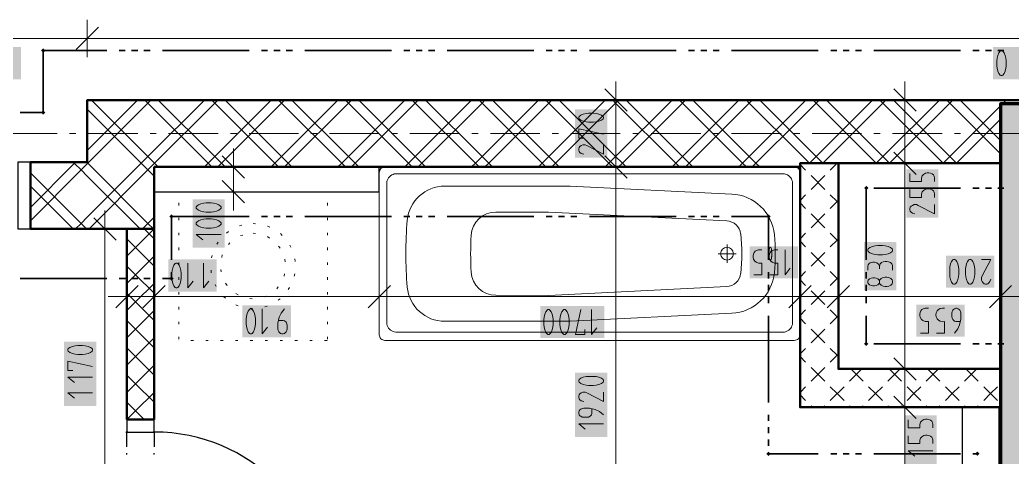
# Model space of a CAD drawing. Header units: millimetres. Extents: x 0 to 594, y 0 to 420.
# Drawn here: x 313.22 to 349.95, y 209.37 to 225.54 of the extents above; entities that cross this region are included whole.
import ezdxf

# ---------------------------------------------------------------- set-up
doc = ezdxf.new("R2010")
doc.units = ezdxf.units.MM
doc.header["$LTSCALE"] = 8
for name, color, linetype in [('PDF_Dvere', 7, 'Continuous'), ('PDF_Instalacni prizdivka do 1m', 7, 'Continuous'), ('PDF_Koty delkove', 7, 'Continuous'), ('PDF_Osy hlavni', 7, 'Continuous'), ('PDF_Pozarni useky', 7, 'Continuous'), ('PDF_Pricky CP', 7, 'Continuous'), ('PDF_Pricky zdene', 7, 'Continuous'), ('PDF_Sanita', 7, 'Continuous'), ('PDF_Steny akusticke', 7, 'Continuous'), ('PDF_Steny obvodove nosne', 7, 'Continuous')]:
    doc.layers.add(name, color=color, linetype=linetype)

msp = doc.modelspace()

# ---------------------------------------------------------------- linework, layer by layer
at = {"layer": 'PDF_Dvere', "lineweight": 25}
for points in [[(313.612, 220.285), (313.154, 220.285), (313.154, 217.812), (313.612, 217.812)], [(317.184, 210.76), (317.184, 210.302), (318.192, 210.302), (318.192, 210.76)]]:
    msp.add_lwpolyline(points, close=True, dxfattribs=at)
for points in [[(317.184, 209.75), (317.184, 210.302)], [(317.184, 209.475), (317.184, 209.521)], [(318.192, 209.475), (318.192, 209.521)]]:
    msp.add_lwpolyline(points, dxfattribs=at)
msp.add_lwpolyline([(318.192, 203.891), (324.603, 203.891, 0.414213), (318.192, 210.302), (318.192, 209.75)], format="xyb", dxfattribs=at)
at = {"layer": 'PDF_Dvere', "lineweight": 25, "transparency": 33554559}
for points in [[(317.184, 210.245), (317.127, 210.302), (317.241, 210.302), (317.184, 210.359)], [(318.192, 210.245), (318.134, 210.302), (318.249, 210.302), (318.192, 210.359)]]:
    msp.add_solid(points, dxfattribs=at)
at = {"layer": 'PDF_Instalacni prizdivka do 1m', "lineweight": 25}
for points in [[(326.526, 220.102), (318.192, 220.102), (318.192, 219.186), (326.526, 219.186)], [(328.312, 201.143), (349.469, 201.143), (349.469, 201.143), (349.469, 211.218), (348.095, 211.218), (348.095, 202.517), (328.312, 202.517)]]:
    msp.add_lwpolyline(points, close=True, dxfattribs=at)
at = {"layer": 'PDF_Koty delkove', "lineweight": 18}
for points in [[(315.719, 225.543), (315.719, 224.856), (315.719, 224.169)], [(316.131, 225.268), (315.307, 224.444)], [(523.852, 224.856), (518.642, 224.856), (513.503, 224.856), (504.707, 224.856), (492.987, 224.856), (485.294, 224.856), (472.287, 224.856), (466.793, 224.856), (465.016, 224.856), (457.634, 224.856), (456.306, 224.856), (425.487, 224.856), (420.083, 224.856), (409.093, 224.856), (398.881, 224.856), (391.828, 224.856), (385.142, 224.856), (315.719, 224.856), (309.033, 224.856)], [(335.693, 222.163), (334.868, 222.987)], [(335.281, 222.575), (335.281, 223.262)], [(346.391, 222.163), (345.566, 222.987)], [(345.978, 162.425), (345.978, 199.815), (345.978, 201.143), (345.978, 202.517), (345.978, 211.218), (345.978, 212.637), (345.978, 220.239), (345.978, 222.575), (345.978, 223.262)], [(335.967, 222.575), (335.281, 222.575), (334.594, 222.575)], [(335.281, 201.143), (335.281, 202.517), (335.281, 220.102), (335.281, 222.575)], [(346.665, 222.575), (345.978, 222.575), (345.292, 222.575)], [(334.455, 222.097), (334.272, 222.097), (334.182, 222.084), (334.074, 222.06), (333.983, 222.023), (333.921, 221.975), (333.907, 221.95), (333.907, 221.902), (333.921, 221.877), (333.983, 221.828), (334.074, 221.792), (334.182, 221.767), (334.272, 221.754), (334.455, 221.754), (334.547, 221.767), (334.654, 221.792), (334.746, 221.828), (334.807, 221.877), (334.823, 221.902), (334.823, 221.95), (334.807, 221.975), (334.746, 222.023), (334.654, 222.06), (334.547, 222.084), (334.455, 222.097)], [(334.089, 221.167), (333.907, 221.167), (333.907, 221.51), (334.823, 221.314)], [(321.127, 220.102), (321.127, 220.789)], [(334.823, 220.923), (334.823, 220.58), (334.212, 220.898), (334.15, 220.923), (334.059, 220.923), (333.998, 220.898), (333.953, 220.862), (333.921, 220.825), (333.907, 220.776), (333.907, 220.727), (333.921, 220.678), (333.953, 220.642), (333.998, 220.605), (334.089, 220.58)], [(321.54, 219.69), (320.715, 220.514)], [(335.693, 219.69), (334.868, 220.514)], [(346.391, 219.827), (345.566, 220.651)], [(321.814, 220.102), (321.127, 220.102), (320.441, 220.102)], [(321.127, 219.186), (321.127, 220.102)], [(335.967, 220.102), (335.281, 220.102), (334.594, 220.102)], [(346.665, 220.239), (345.978, 220.239), (345.292, 220.239)], [(346.162, 219.859), (346.162, 219.565), (346.589, 219.565), (346.589, 219.688), (346.62, 219.773), (346.666, 219.822), (346.742, 219.87), (346.802, 219.883), (346.863, 219.883), (346.925, 219.87), (346.985, 219.846), (347.031, 219.809), (347.062, 219.761), (347.078, 219.688), (347.078, 219.565)], [(321.54, 218.774), (320.715, 219.598)], [(346.162, 219.272), (346.162, 218.978), (346.589, 218.978), (346.589, 219.101), (346.62, 219.186), (346.666, 219.235), (346.742, 219.283), (346.802, 219.296), (346.863, 219.296), (346.925, 219.283), (346.985, 219.259), (347.031, 219.222), (347.062, 219.174), (347.078, 219.101), (347.078, 218.978)], [(321.814, 219.186), (321.127, 219.186), (320.441, 219.186)], [(321.127, 219.186), (321.127, 218.499)], [(320.302, 218.774), (320.119, 218.774), (320.028, 218.762), (319.921, 218.737), (319.83, 218.701), (319.768, 218.652), (319.754, 218.627), (319.754, 218.579), (319.768, 218.554), (319.83, 218.505), (319.921, 218.469), (320.028, 218.444), (320.119, 218.431), (320.302, 218.431), (320.394, 218.444), (320.501, 218.469), (320.593, 218.505)], [(320.593, 218.505), (320.654, 218.554), (320.67, 218.579), (320.67, 218.627), (320.654, 218.652), (320.593, 218.701), (320.501, 218.737), (320.394, 218.762), (320.302, 218.774)], [(347.078, 218.709), (347.078, 218.366), (346.467, 218.684), (346.406, 218.709), (346.314, 218.709), (346.254, 218.684), (346.208, 218.648), (346.177, 218.611), (346.162, 218.562), (346.162, 218.513), (346.177, 218.464), (346.208, 218.428), (346.254, 218.391), (346.344, 218.366)], [(316.786, 217.4), (315.961, 218.224)], [(316.373, 217.812), (316.373, 218.499)], [(317.06, 217.812), (316.373, 217.812), (315.687, 217.812)], [(316.373, 190.656), (316.373, 195.236), (316.373, 207.096), (316.373, 217.812)], [(320.67, 217.6), (319.754, 217.6), (319.997, 217.405)], [(340.366, 216.82), (340.378, 216.882), (340.403, 216.942), (340.439, 216.988), (340.488, 217.019), (340.561, 217.035), (340.684, 217.035)], [(340.977, 216.119), (341.271, 216.119), (341.271, 216.546), (341.148, 216.546), (341.063, 216.577), (341.014, 216.623), (340.965, 216.699), (340.953, 216.759), (340.953, 216.82), (340.965, 216.882), (340.99, 216.942), (341.026, 216.988), (341.075, 217.019), (341.148, 217.035), (341.271, 217.035)], [(341.54, 217.035), (341.54, 216.119), (341.735, 216.362)], [(345.153, 217.197), (344.97, 217.197), (344.879, 217.184), (344.772, 217.16), (344.681, 217.123), (344.619, 217.075), (344.605, 217.05), (344.605, 217.002), (344.619, 216.977), (344.681, 216.928), (344.772, 216.892), (344.879, 216.867), (344.97, 216.854), (345.153, 216.854), (345.245, 216.867), (345.352, 216.892), (345.444, 216.928), (345.505, 216.977), (345.521, 217.002), (345.521, 217.05)], [(345.521, 217.05), (345.505, 217.075), (345.444, 217.123), (345.352, 217.16), (345.245, 217.184), (345.153, 217.197)], [(340.39, 216.119), (340.684, 216.119), (340.684, 216.546), (340.561, 216.546), (340.476, 216.577), (340.427, 216.623), (340.378, 216.699), (340.366, 216.759), (340.366, 216.82)], [(348.221, 216.32), (348.221, 216.137), (348.233, 216.046), (348.258, 215.939), (348.294, 215.847), (348.343, 215.786), (348.368, 215.771), (348.416, 215.771), (348.441, 215.786), (348.489, 215.847), (348.526, 215.939), (348.551, 216.046), (348.564, 216.137), (348.564, 216.32), (348.551, 216.411), (348.526, 216.519), (348.489, 216.61), (348.441, 216.672), (348.416, 216.687), (348.368, 216.687), (348.343, 216.672), (348.294, 216.61), (348.258, 216.519)], [(348.808, 216.687), (349.151, 216.687), (348.832, 216.076), (348.808, 216.015), (348.808, 215.923), (348.832, 215.863), (348.869, 215.817), (348.906, 215.786), (348.955, 215.771), (349.003, 215.771), (349.052, 215.786), (349.089, 215.817), (349.126, 215.863), (349.151, 215.954)], [(319.439, 216.547), (319.439, 215.631), (319.634, 215.875)], [(320.026, 216.547), (320.026, 215.631), (320.221, 215.875)], [(344.605, 216.292), (344.605, 216.439), (344.619, 216.488), (344.65, 216.536), (344.696, 216.561), (344.787, 216.586), (344.848, 216.586), (344.94, 216.561), (345.001, 216.512), (345.031, 216.439), (345.031, 216.341)], [(345.521, 216.292), (345.521, 216.463), (345.489, 216.524), (345.444, 216.573), (345.368, 216.597), (345.306, 216.61), (345.245, 216.61), (345.169, 216.597), (345.108, 216.573), (345.063, 216.524), (345.031, 216.439)], [(348.258, 216.519), (348.233, 216.411), (348.221, 216.32)], [(317.184, 215.996), (317.184, 215.309), (317.184, 214.622)], [(318.192, 215.996), (318.192, 215.309), (318.192, 214.622)], [(326.526, 215.996), (326.526, 215.309), (326.526, 214.622)], [(342.096, 215.996), (342.096, 215.309), (342.096, 214.622)], [(343.516, 215.996), (343.516, 215.309), (343.516, 214.622)], [(344.619, 215.791), (344.605, 215.827), (344.605, 215.876), (344.619, 215.913), (344.665, 215.962), (344.726, 215.986), (344.787, 215.998), (344.848, 215.998), (344.91, 215.986), (344.97, 215.962), (345.016, 215.925), (345.031, 215.901)], [(349.515, 215.996), (349.515, 215.309), (349.515, 214.622)], [(317.596, 215.721), (316.772, 214.897)], [(318.604, 215.721), (317.78, 214.897)], [(326.938, 215.721), (326.114, 214.897)], [(342.508, 215.721), (341.684, 214.897)], [(343.928, 215.721), (343.104, 214.897)], [(345.031, 215.802), (345.016, 215.778), (344.97, 215.742), (344.91, 215.717), (344.848, 215.705), (344.787, 215.705), (344.726, 215.717), (344.665, 215.742), (344.619, 215.791)], [(349.927, 215.721), (349.103, 214.897)], [(317.184, 215.309), (316.497, 215.309)], [(382.669, 215.309), (379.784, 215.309), (374.46, 215.309), (374.335, 215.309), (374.259, 215.309), (367.694, 215.309), (358.765, 215.309), (357.345, 215.309), (351.347, 215.309), (349.515, 215.309), (343.516, 215.309), (342.096, 215.309), (326.526, 215.309), (318.192, 215.309), (317.184, 215.309)], [(321.6, 214.484), (321.6, 214.3), (321.613, 214.21), (321.637, 214.103), (321.674, 214.011), (321.722, 213.95), (321.747, 213.935), (321.796, 213.935), (321.82, 213.95), (321.869, 214.011), (321.906, 214.103), (321.931, 214.21), (321.943, 214.3), (321.943, 214.484), (321.931, 214.575), (321.906, 214.682), (321.869, 214.774), (321.82, 214.835), (321.796, 214.851), (321.747, 214.851), (321.722, 214.835), (321.674, 214.774), (321.637, 214.682), (321.613, 214.575), (321.6, 214.484)], [(322.187, 214.851), (322.187, 213.935), (322.383, 214.179)], [(323.019, 214.851), (322.896, 214.698), (322.823, 214.545), (322.775, 214.332), (322.775, 214.117), (322.787, 214.057), (322.811, 214.011), (322.835, 213.981), (322.872, 213.95), (322.921, 213.935), (322.97, 213.935), (323.019, 213.95), (323.056, 213.981), (323.08, 214.011), (323.105, 214.057), (323.117, 214.117), (323.117, 214.24), (323.105, 214.3), (323.08, 214.362), (323.019, 214.408), (322.97, 214.423), (322.799, 214.423)], [(346.559, 213.963), (346.853, 213.963), (346.853, 214.39), (346.73, 214.39), (346.645, 214.421), (346.596, 214.467), (346.548, 214.543), (346.535, 214.603), (346.535, 214.664), (346.548, 214.726), (346.572, 214.786), (346.609, 214.832), (346.657, 214.863), (346.73, 214.879), (346.853, 214.879)], [(348.027, 214.39), (347.856, 214.39), (347.807, 214.405), (347.77, 214.435), (347.746, 214.467), (347.722, 214.511), (347.709, 214.573), (347.709, 214.695), (347.722, 214.756), (347.746, 214.802), (347.77, 214.832), (347.807, 214.863), (347.856, 214.879), (347.905, 214.879), (347.954, 214.863), (347.991, 214.832), (348.015, 214.802), (348.04, 214.756), (348.052, 214.695), (348.052, 214.481), (348.003, 214.268), (347.93, 214.115), (347.807, 213.963)], [(332.923, 214.66), (332.886, 214.751), (332.837, 214.812), (332.813, 214.828), (332.764, 214.828), (332.739, 214.812), (332.691, 214.751), (332.654, 214.66), (332.63, 214.552), (332.617, 214.461)], [(332.617, 214.461), (332.617, 214.278), (332.63, 214.187), (332.654, 214.08), (332.691, 213.988), (332.739, 213.927), (332.764, 213.912), (332.813, 213.912), (332.837, 213.927), (332.886, 213.988), (332.923, 214.08), (332.948, 214.187), (332.96, 214.278), (332.96, 214.461), (332.948, 214.552), (332.923, 214.66)], [(334.134, 214.094), (334.134, 213.912), (333.792, 213.912), (333.987, 214.828)], [(334.379, 214.828), (334.379, 213.912), (334.574, 214.156)], [(315.548, 213.506), (315.365, 213.506), (315.274, 213.494), (315.167, 213.47), (315.076, 213.433), (315.014, 213.385), (315, 213.36), (315, 213.311), (315.014, 213.286), (315.076, 213.238), (315.167, 213.201), (315.274, 213.176), (315.365, 213.164), (315.548, 213.164), (315.64, 213.176), (315.747, 213.201), (315.839, 213.238), (315.9, 213.286)], [(315.9, 213.286), (315.915, 213.311), (315.915, 213.36), (315.9, 213.385), (315.839, 213.433), (315.747, 213.47), (315.64, 213.494), (315.548, 213.506)], [(346.391, 212.225), (345.566, 213.05)], [(315.182, 212.577), (315, 212.577), (315, 212.919), (315.915, 212.724)], [(346.665, 212.637), (345.978, 212.637), (345.292, 212.637)], [(315.915, 212.332), (315, 212.332), (315.243, 212.137)], [(334.455, 212.361), (334.272, 212.361), (334.182, 212.349), (334.074, 212.325), (333.983, 212.288), (333.921, 212.24), (333.907, 212.215), (333.907, 212.166), (333.921, 212.141), (333.983, 212.093), (334.074, 212.056)], [(334.074, 212.056), (334.182, 212.031), (334.272, 212.019), (334.455, 212.019), (334.547, 212.031), (334.654, 212.056), (334.746, 212.093), (334.807, 212.141), (334.823, 212.166), (334.823, 212.215), (334.807, 212.24), (334.746, 212.288), (334.654, 212.325), (334.547, 212.349), (334.455, 212.361)], [(315.915, 211.745), (315, 211.745), (315.243, 211.55)], [(334.823, 211.774), (334.823, 211.432), (334.212, 211.75), (334.15, 211.774), (334.059, 211.774), (333.998, 211.75), (333.953, 211.713), (333.921, 211.677), (333.907, 211.628), (333.907, 211.579), (333.921, 211.53), (333.953, 211.493), (333.998, 211.457), (334.089, 211.432)], [(346.391, 210.806), (345.566, 211.63)], [(334.823, 210.943), (334.67, 211.065), (334.517, 211.139), (334.303, 211.187), (334.089, 211.187), (334.029, 211.175), (333.983, 211.151), (333.953, 211.126), (333.921, 211.09), (333.907, 211.041), (333.907, 210.992), (333.921, 210.943), (333.953, 210.906), (333.983, 210.882), (334.029, 210.857), (334.089, 210.845), (334.212, 210.845), (334.272, 210.857), (334.334, 210.882), (334.379, 210.943), (334.395, 210.992), (334.395, 211.163)], [(346.665, 211.218), (345.978, 211.218), (345.292, 211.218)], [(334.823, 210.6), (333.907, 210.6), (334.15, 210.405)], [(346.1, 210.753), (346.1, 210.46), (346.526, 210.46), (346.526, 210.582), (346.558, 210.667), (346.603, 210.716), (346.679, 210.765), (346.74, 210.777), (346.801, 210.777), (346.863, 210.765), (346.923, 210.741), (346.969, 210.704), (347, 210.656), (347.016, 210.582), (347.016, 210.46)], [(346.1, 210.166), (346.1, 209.873), (346.526, 209.873), (346.526, 209.995), (346.558, 210.08), (346.603, 210.129), (346.679, 210.178)], [(346.679, 210.178), (346.74, 210.19), (346.801, 210.19), (346.863, 210.178), (346.923, 210.154), (346.969, 210.117), (347, 210.068), (347.016, 209.995), (347.016, 209.873)], [(347.016, 209.603), (346.1, 209.603), (346.343, 209.408)]]:
    msp.add_lwpolyline(points, dxfattribs=at)
for points in [[(349.378, 224.031), (349.378, 223.847), (349.391, 223.757), (349.415, 223.65), (349.452, 223.558), (349.5, 223.497), (349.525, 223.482), (349.574, 223.482), (349.599, 223.497), (349.647, 223.558), (349.684, 223.65), (349.709, 223.757), (349.721, 223.847), (349.721, 224.031), (349.709, 224.122), (349.684, 224.229), (349.647, 224.321), (349.599, 224.382), (349.574, 224.398), (349.525, 224.398), (349.5, 224.382), (349.452, 224.321), (349.415, 224.229), (349.391, 224.122)], [(320.302, 218.187), (320.119, 218.187), (320.028, 218.174), (319.921, 218.15), (319.83, 218.114), (319.768, 218.065), (319.754, 218.04), (319.754, 217.992), (319.768, 217.967), (319.83, 217.918), (319.921, 217.882), (320.028, 217.857), (320.119, 217.844), (320.302, 217.844), (320.394, 217.857), (320.501, 217.882), (320.593, 217.918), (320.654, 217.967), (320.67, 217.992), (320.67, 218.04), (320.654, 218.065), (320.593, 218.114), (320.501, 218.15), (320.394, 218.174)], [(347.634, 216.32), (347.634, 216.137), (347.646, 216.046), (347.67, 215.939), (347.707, 215.847), (347.756, 215.786), (347.781, 215.771), (347.829, 215.771), (347.854, 215.786), (347.902, 215.847), (347.939, 215.939), (347.964, 216.046), (347.976, 216.137), (347.976, 216.32), (347.964, 216.411), (347.939, 216.519), (347.902, 216.61), (347.854, 216.672), (347.829, 216.687), (347.781, 216.687), (347.756, 216.672), (347.707, 216.61), (347.67, 216.519), (347.646, 216.411)], [(318.852, 216.18), (318.852, 215.997), (318.864, 215.906), (318.889, 215.799), (318.925, 215.707), (318.974, 215.646), (318.999, 215.631), (319.047, 215.631), (319.072, 215.646), (319.121, 215.707), (319.157, 215.799), (319.182, 215.906), (319.195, 215.997), (319.195, 216.18), (319.182, 216.272), (319.157, 216.379), (319.121, 216.47), (319.072, 216.532), (319.047, 216.547), (318.999, 216.547), (318.974, 216.532), (318.925, 216.47), (318.889, 216.379), (318.864, 216.272)], [(345.306, 216.023), (345.245, 216.023), (345.169, 216.01), (345.093, 215.974), (345.047, 215.925), (345.031, 215.901), (345.031, 215.802), (345.047, 215.778), (345.093, 215.729), (345.169, 215.692), (345.245, 215.68), (345.306, 215.68), (345.382, 215.692), (345.459, 215.729), (345.505, 215.778), (345.521, 215.827), (345.521, 215.876), (345.505, 215.925), (345.459, 215.974), (345.382, 216.01)], [(333.204, 214.461), (333.204, 214.278), (333.217, 214.187), (333.241, 214.08), (333.278, 213.988), (333.326, 213.927), (333.351, 213.912), (333.4, 213.912), (333.425, 213.927), (333.473, 213.988), (333.51, 214.08), (333.535, 214.187), (333.547, 214.278), (333.547, 214.461), (333.535, 214.552), (333.51, 214.66), (333.473, 214.751), (333.425, 214.812), (333.4, 214.828), (333.351, 214.828), (333.326, 214.812), (333.278, 214.751), (333.241, 214.66), (333.217, 214.552)]]:
    msp.add_lwpolyline(points, close=True, dxfattribs=at)
msp.add_lwpolyline([(347.147, 213.963), (347.44, 213.963), (347.44, 214.39, -1.306807), (347.44, 214.879)], format="xyb", dxfattribs=at)
at = {"layer": 'PDF_Koty delkove', "color": 7, "lineweight": 18, "true_color": 0xffffff, "transparency": 33554559}
for points in [[(313.272, 224.535), (311.48, 224.535), (313.272, 223.345), (311.48, 223.345)], [(351.62, 224.535), (349.241, 224.535), (351.62, 223.345), (349.241, 223.345)], [(334.96, 220.443), (334.96, 222.234), (333.769, 220.443), (333.769, 222.234)], [(347.215, 218.229), (347.215, 220.02), (346.025, 218.229), (346.025, 220.02)], [(320.807, 217.12), (320.807, 218.911), (319.616, 217.12), (319.616, 218.911)], [(342.02, 217.172), (340.229, 217.172), (342.02, 215.981), (340.229, 215.981)], [(345.658, 215.543), (345.658, 217.334), (344.467, 215.543), (344.467, 217.334)], [(320.506, 216.685), (318.715, 216.685), (320.506, 215.494), (318.715, 215.494)], [(349.288, 216.825), (347.497, 216.825), (349.288, 215.634), (347.497, 215.634)], [(323.255, 214.988), (321.463, 214.988), (323.255, 213.798), (321.463, 213.798)], [(334.859, 214.965), (332.48, 214.965), (334.859, 213.775), (332.48, 213.775)], [(348.19, 215.016), (346.398, 215.016), (348.19, 213.825), (346.398, 213.825)], [(316.053, 211.265), (316.053, 213.643), (314.862, 211.265), (314.862, 213.643)], [(334.96, 210.12), (334.96, 212.499), (333.769, 210.12), (333.769, 212.499)], [(347.153, 209.123), (347.153, 210.915), (345.962, 209.123), (345.962, 210.915)]]:
    msp.add_solid(points, dxfattribs=at)
at = {"layer": 'PDF_Osy hlavni', "lineweight": 18}
for points in [[(314.609, 221.338), (312.777, 221.338)], [(315.296, 221.338), (315.067, 221.338)], [(317.585, 221.338), (315.754, 221.338)], [(318.272, 221.338), (318.043, 221.338)], [(320.562, 221.338), (318.73, 221.338)], [(321.249, 221.338), (321.02, 221.338)], [(323.539, 221.338), (321.707, 221.338)], [(324.225, 221.338), (323.997, 221.338)], [(326.515, 221.338), (324.683, 221.338)], [(327.202, 221.338), (326.973, 221.338)], [(329.492, 221.338), (327.66, 221.338)], [(330.179, 221.338), (329.95, 221.338)], [(332.468, 221.338), (330.637, 221.338)], [(333.155, 221.338), (332.926, 221.338)], [(335.445, 221.338), (333.613, 221.338)], [(336.132, 221.338), (335.903, 221.338)], [(338.422, 221.338), (336.59, 221.338)], [(339.109, 221.338), (338.88, 221.338)], [(341.398, 221.338), (339.566, 221.338)], [(342.085, 221.338), (341.856, 221.338)], [(344.375, 221.338), (342.543, 221.338)], [(345.062, 221.338), (344.833, 221.338)], [(347.351, 221.338), (345.52, 221.338)], [(348.038, 221.338), (347.809, 221.338)], [(350.328, 221.338), (348.496, 221.338)]]:
    msp.add_lwpolyline(points, dxfattribs=at)
at = {"layer": 'PDF_Pozarni useky', "lineweight": 35}
for points in [[(314.089, 224.406), (314.089, 222.117), (313.235, 222.117)], [(316.441, 224.406), (314.089, 224.406)], [(317.127, 224.406), (316.898, 224.406)], [(317.585, 224.406), (317.356, 224.406)], [(318.043, 224.406), (317.814, 224.406)], [(321.707, 224.406), (318.501, 224.406)], [(322.394, 224.406), (322.165, 224.406)], [(322.852, 224.406), (322.623, 224.406)], [(323.31, 224.406), (323.081, 224.406)], [(326.973, 224.406), (323.768, 224.406)], [(327.66, 224.406), (327.431, 224.406)], [(328.118, 224.406), (327.889, 224.406)], [(328.576, 224.406), (328.347, 224.406)], [(332.239, 224.406), (329.034, 224.406)], [(332.926, 224.406), (332.697, 224.406)], [(333.384, 224.406), (333.155, 224.406)], [(333.842, 224.406), (333.613, 224.406)], [(337.506, 224.406), (334.3, 224.406)], [(338.193, 224.406), (337.964, 224.406)], [(338.651, 224.406), (338.422, 224.406)], [(339.109, 224.406), (338.88, 224.406)], [(342.772, 224.406), (339.566, 224.406)], [(343.459, 224.406), (343.23, 224.406)], [(343.917, 224.406), (343.688, 224.406)], [(344.375, 224.406), (344.146, 224.406)], [(348.038, 224.406), (344.833, 224.406)], [(348.725, 224.406), (348.496, 224.406)], [(349.183, 224.406), (348.954, 224.406)], [(349.641, 224.406), (349.412, 224.406)], [(344.546, 216.665), (344.546, 219.323)], [(348.038, 219.323), (344.833, 219.323)], [(348.725, 219.323), (348.496, 219.323)], [(349.183, 219.323), (348.954, 219.323)], [(349.641, 219.323), (349.412, 219.323)], [(321.707, 218.27), (318.833, 218.27), (318.833, 216.665)], [(322.394, 218.27), (322.165, 218.27)], [(322.852, 218.27), (322.623, 218.27)], [(323.31, 218.27), (323.081, 218.27)], [(326.973, 218.27), (323.768, 218.27)], [(327.66, 218.27), (327.431, 218.27)], [(328.118, 218.27), (327.889, 218.27)], [(328.576, 218.27), (328.347, 218.27)], [(332.239, 218.27), (329.034, 218.27)], [(332.926, 218.27), (332.697, 218.27)], [(333.384, 218.27), (333.155, 218.27)], [(333.842, 218.27), (333.613, 218.27)], [(337.506, 218.27), (334.3, 218.27)], [(338.193, 218.27), (337.964, 218.27)], [(338.651, 218.27), (338.422, 218.27)], [(339.109, 218.27), (338.88, 218.27)], [(340.927, 218.27), (339.566, 218.27)], [(340.927, 216.665), (340.927, 218.27)], [(316.441, 215.98), (313.236, 215.98)], [(317.128, 215.98), (316.899, 215.98)], [(317.586, 215.98), (317.357, 215.98)], [(318.044, 215.98), (317.815, 215.98)], [(318.502, 215.98), (318.833, 215.98), (318.833, 216.207)], [(340.927, 215.978), (340.927, 216.207)], [(344.546, 215.978), (344.546, 216.207)], [(340.927, 215.52), (340.927, 215.749)], [(344.546, 215.52), (344.546, 215.749)], [(340.927, 215.062), (340.927, 215.291)], [(344.546, 215.062), (344.546, 215.291)], [(340.927, 211.399), (340.927, 214.604)], [(344.546, 213.562), (344.546, 214.604)], [(348.038, 213.562), (344.833, 213.562)], [(348.725, 213.562), (348.496, 213.562)], [(349.183, 213.562), (348.954, 213.562)], [(349.641, 213.562), (349.412, 213.562)], [(340.927, 210.712), (340.927, 210.941)], [(340.927, 210.254), (340.927, 210.483)], [(340.927, 209.796), (340.927, 210.025)], [(342.772, 209.496), (340.927, 209.496)], [(343.459, 209.496), (343.23, 209.496)], [(343.917, 209.496), (343.688, 209.496)], [(344.375, 209.496), (344.146, 209.496)], [(348.038, 209.496), (344.833, 209.496)], [(348.658, 209.496), (348.496, 209.496)]]:
    msp.add_lwpolyline(points, dxfattribs=at)
at = {"layer": 'PDF_Pozarni useky', "lineweight": 35, "transparency": 33554559}
for points in [[(314.089, 224.326), (314.008, 224.406), (314.169, 224.406), (314.089, 224.487)], [(314.169, 224.406), (314.089, 224.326), (314.089, 224.487), (314.008, 224.406)], [(314.169, 222.117), (314.089, 222.037), (314.089, 222.197), (314.008, 222.117)], [(314.089, 222.037), (314.008, 222.117), (314.169, 222.117), (314.089, 222.197)], [(344.626, 219.323), (344.546, 219.243), (344.546, 219.403), (344.466, 219.323)], [(344.546, 219.243), (344.466, 219.323), (344.626, 219.323), (344.546, 219.403)], [(318.913, 218.27), (318.833, 218.19), (318.833, 218.35), (318.753, 218.27)], [(318.833, 218.19), (318.753, 218.27), (318.913, 218.27), (318.833, 218.35)], [(340.927, 218.19), (340.847, 218.27), (341.008, 218.27), (340.927, 218.35)], [(341.008, 218.27), (340.927, 218.19), (340.927, 218.35), (340.847, 218.27)], [(318.833, 215.9), (318.753, 215.98), (318.913, 215.98), (318.833, 216.06)], [(318.913, 215.98), (318.833, 215.9), (318.833, 216.06), (318.753, 215.98)], [(344.626, 213.562), (344.546, 213.482), (344.546, 213.643), (344.466, 213.562)], [(344.546, 213.482), (344.466, 213.562), (344.626, 213.562), (344.546, 213.643)], [(341.008, 209.496), (340.927, 209.416), (340.927, 209.576), (340.847, 209.496)], [(340.927, 209.416), (340.847, 209.496), (341.008, 209.496), (340.927, 209.576)], [(348.658, 209.416), (348.578, 209.496), (348.738, 209.496), (348.658, 209.576)], [(348.738, 209.496), (348.658, 209.416), (348.658, 209.576), (348.578, 209.496)]]:
    msp.add_solid(points, dxfattribs=at)
at = {"layer": 'PDF_Pricky CP', "lineweight": 50}
msp.add_lwpolyline([(343.516, 211.218), (349.469, 211.218), (349.515, 211.218), (349.515, 212.637), (343.516, 212.637), (343.516, 220.239), (342.096, 220.239), (342.096, 220.102), (342.096, 211.218), (343.516, 211.218)], dxfattribs=at)
at = {"layer": 'PDF_Pricky CP', "lineweight": 9}
for points in [[(342.304, 219.985), (342.096, 220.193)], [(343.47, 220.239), (343.216, 219.985)], [(343.516, 220.193), (343.47, 220.239)], [(343.014, 219.275), (342.506, 219.783)], [(343.014, 219.783), (342.506, 219.275)], [(342.096, 218.865), (342.304, 219.074)], [(343.516, 218.774), (343.47, 218.82), (343.216, 219.074)], [(342.304, 218.565), (342.096, 218.774)], [(343.47, 218.82), (343.216, 218.565)], [(343.47, 218.82), (343.516, 218.865)], [(343.014, 217.856), (342.506, 218.364)], [(343.014, 218.364), (342.506, 217.856)], [(342.096, 217.446), (342.304, 217.654)], [(343.516, 217.354), (343.47, 217.4), (343.216, 217.654)], [(343.47, 217.4), (343.216, 217.146)], [(343.47, 217.4), (343.516, 217.446)], [(342.304, 217.146), (342.096, 217.354)], [(343.014, 216.436), (342.506, 216.944)], [(343.014, 216.944), (342.506, 216.436)], [(342.096, 216.026), (342.304, 216.234)], [(342.304, 215.726), (342.096, 215.935)], [(343.516, 215.935), (343.47, 215.98), (343.216, 216.234)], [(343.216, 215.726), (343.47, 215.98), (343.516, 216.026)], [(343.014, 215.016), (342.506, 215.525)], [(343.014, 215.525), (342.506, 215.016)], [(342.096, 214.607), (342.304, 214.815)], [(342.304, 214.307), (342.096, 214.515)], [(343.516, 214.515), (343.47, 214.561), (343.216, 214.815)], [(343.216, 214.307), (343.47, 214.561), (343.516, 214.607)], [(343.014, 213.597), (342.506, 214.105)], [(343.014, 214.105), (342.506, 213.597)], [(342.096, 213.187), (342.304, 213.395)], [(343.516, 213.095), (343.47, 213.141), (343.216, 213.395)], [(342.304, 212.887), (342.096, 213.095)], [(343.216, 212.887), (343.47, 213.141), (343.516, 213.187)], [(343.014, 212.177), (342.506, 212.685)], [(343.014, 212.685), (342.506, 212.177)], [(344.386, 212.637), (343.926, 212.177)], [(344.434, 212.177), (343.974, 212.637)], [(345.805, 212.637), (345.345, 212.177)], [(345.853, 212.177), (345.393, 212.637)], [(347.225, 212.637), (346.765, 212.177)], [(347.273, 212.177), (346.813, 212.637)], [(348.645, 212.637), (348.184, 212.177)], [(348.693, 212.177), (348.232, 212.637)], [(342.096, 211.767), (342.304, 211.976)], [(343.516, 211.676), (343.47, 211.722), (343.216, 211.976)], [(343.516, 211.767), (343.724, 211.976)], [(345.144, 211.467), (344.89, 211.722), (344.635, 211.976)], [(344.635, 211.467), (344.89, 211.722), (345.144, 211.976)], [(346.563, 211.467), (346.309, 211.722), (346.055, 211.976)], [(346.055, 211.467), (346.309, 211.722), (346.563, 211.976)], [(347.983, 211.467), (347.729, 211.722), (347.475, 211.976)], [(347.475, 211.467), (347.729, 211.722), (347.983, 211.976)], [(349.402, 211.467), (349.148, 211.722), (348.894, 211.976)], [(348.894, 211.467), (349.148, 211.722), (349.402, 211.976)], [(342.304, 211.467), (342.096, 211.676)], [(343.216, 211.467), (343.47, 211.722), (343.516, 211.767)], [(343.724, 211.467), (343.516, 211.676)], [(342.554, 211.218), (342.506, 211.266)], [(343.014, 211.266), (342.966, 211.218)], [(343.974, 211.218), (343.926, 211.266)], [(344.434, 211.266), (344.386, 211.218)], [(345.393, 211.218), (345.345, 211.266)], [(345.853, 211.266), (345.805, 211.218)], [(346.813, 211.218), (346.765, 211.266)], [(347.273, 211.266), (347.225, 211.218)], [(348.232, 211.218), (348.184, 211.266)], [(348.693, 211.266), (348.645, 211.218)]]:
    msp.add_lwpolyline(points, dxfattribs=at)
at = {"layer": 'PDF_Pricky zdene', "lineweight": 9}
for points in [[(318.192, 217.812), (317.505, 217.125), (317.184, 216.805)], [(318.192, 217.446), (317.825, 217.812)], [(318.192, 216.438), (317.505, 217.125), (317.184, 217.446)], [(318.192, 216.805), (317.505, 216.118), (317.184, 215.797)], [(318.192, 215.431), (317.505, 216.118), (317.184, 216.438)], [(318.192, 215.797), (317.505, 215.11), (317.184, 214.79)], [(318.192, 214.423), (317.505, 215.11), (317.184, 215.431)], [(318.192, 214.79), (317.505, 214.103), (317.184, 213.782)], [(318.192, 213.416), (317.505, 214.103), (317.184, 214.423)], [(318.192, 213.782), (317.505, 213.095), (317.184, 212.775)], [(318.192, 212.408), (317.505, 213.095), (317.184, 213.416)], [(318.192, 212.775), (317.505, 212.088), (317.184, 211.767)], [(318.192, 211.401), (317.505, 212.088), (317.184, 212.408)], [(318.192, 211.767), (317.505, 211.08), (317.184, 210.76)], [(317.825, 210.76), (317.505, 211.08), (317.184, 211.401)], [(318.192, 210.76), (318.192, 210.76)]]:
    msp.add_lwpolyline(points, dxfattribs=at)
at = {"layer": 'PDF_Pricky zdene', "lineweight": 50}
for points in [[(318.192, 210.76), (318.192, 212.821), (318.192, 217.812), (317.184, 217.812), (317.184, 212.821), (317.184, 210.76)], [(318.192, 210.76), (317.184, 210.76)]]:
    msp.add_lwpolyline(points, dxfattribs=at)
at = {"layer": 'PDF_Sanita', "lineweight": 13}
for points in [[(326.736, 213.691), (326.737, 213.691), (341.885, 213.691, 0.41423), (342.096, 213.901), (342.096, 219.891, 0.41423), (341.885, 220.102), (326.737, 220.102, 0.41423), (326.526, 219.891), (326.526, 213.901, 0.41423), (326.736, 213.691)], [(339.899, 217.629, 0.364863), (339.381, 218.111), (332.793, 218.436), (330.84, 218.435, 0.395998), (329.927, 217.576, 0.031048), (329.927, 216.216, 0.395998), (330.84, 215.357), (332.793, 215.356), (339.381, 215.681, 0.364865), (339.899, 216.163)]]:
    msp.add_lwpolyline(points, format="xyb", dxfattribs=at)
for points in [[(334.311, 213.993), (327.134, 213.994), (327.082, 214.003), (327.036, 214.017), (326.984, 214.042), (326.944, 214.068), (326.903, 214.105), (326.872, 214.143), (326.841, 214.192), (326.819, 214.246), (326.808, 214.286), (326.802, 214.328), (326.801, 216.924), (326.802, 219.519), (326.808, 219.561), (326.819, 219.602), (326.841, 219.655), (326.872, 219.705), (326.903, 219.742), (326.944, 219.779), (326.984, 219.806), (327.036, 219.83), (327.082, 219.845), (327.134, 219.853), (334.311, 219.854), (341.45, 219.854), (341.518, 219.849), (341.554, 219.841), (341.587, 219.83), (341.634, 219.808), (341.678, 219.779), (341.72, 219.741), (341.75, 219.705), (341.776, 219.665), (341.797, 219.62), (341.812, 219.57), (341.82, 219.519), (341.821, 216.924)], [(319.108, 219.186), (319.108, 219.186)], [(319.108, 219.186), (319.108, 219.186)], [(319.646, 219.186), (319.555, 219.186)], [(320.196, 219.186), (320.104, 219.186)], [(320.745, 219.186), (320.654, 219.186)], [(321.295, 219.186), (321.203, 219.186)], [(321.844, 219.186), (321.753, 219.186)], [(322.394, 219.186), (322.302, 219.186)], [(322.943, 219.186), (322.852, 219.186)], [(323.493, 219.186), (323.401, 219.186)], [(324.042, 219.186), (323.951, 219.186)], [(324.592, 219.186), (324.5, 219.186)], [(324.603, 219.186), (324.603, 219.186)], [(324.603, 219.186), (324.603, 219.186)], [(319.108, 218.68), (319.108, 218.772)], [(324.603, 218.68), (324.603, 218.772)], [(319.108, 218.131), (319.108, 218.222)], [(324.603, 218.131), (324.603, 218.222)], [(321.354, 217.923), (321.442, 217.947)], [(321.855, 218.008), (321.947, 218)], [(322.394, 217.913), (322.477, 217.874)], [(319.108, 217.581), (319.108, 217.673)], [(320.874, 217.661), (320.949, 217.713)], [(321.385, 217.565), (321.388, 217.566), (321.475, 217.584)], [(321.855, 217.659), (321.945, 217.642)], [(322.383, 217.526), (322.46, 217.475)], [(322.868, 217.638), (322.932, 217.573)], [(324.603, 217.581), (324.603, 217.673)], [(319.108, 217.031), (319.108, 217.123)], [(320.514, 217.25), (320.567, 217.325)], [(320.949, 217.238), (320.992, 217.302)], [(322.8, 217.18), (322.851, 217.104)], [(323.218, 217.217), (323.257, 217.134)], [(324.603, 217.031), (324.603, 217.123)], [(339.394, 216.563), (339.394, 217.23)], [(341.043, 216.758), (341.039, 216.737), (341.034, 216.713), (341.025, 216.687), (341.013, 216.666), (340.999, 216.658), (340.984, 216.666), (340.972, 216.687), (340.964, 216.713), (340.958, 216.737), (340.954, 216.758), (340.951, 216.776), (340.949, 216.791), (340.948, 216.804), (340.947, 216.815), (340.946, 216.824), (340.946, 216.832), (340.944, 216.857), (340.944, 216.882), (340.944, 216.918), (340.946, 216.96), (340.946, 216.968), (340.947, 216.978), (340.948, 216.988), (340.949, 217.001), (340.951, 217.016), (340.954, 217.034), (340.958, 217.055), (340.964, 217.08), (340.972, 217.105), (340.984, 217.126), (340.999, 217.134), (341.013, 217.126), (341.025, 217.105), (341.034, 217.08), (341.039, 217.055), (341.043, 217.034), (341.046, 217.016), (341.048, 217.001), (341.049, 216.988), (341.05, 216.978), (341.051, 216.968), (341.052, 216.96), (341.052, 216.953), (341.053, 216.931), (341.053, 216.907), (341.053, 216.871)], [(320.317, 216.74), (320.341, 216.829)], [(320.698, 216.759), (320.716, 216.849)], [(323.026, 216.691), (323.044, 216.601)], [(323.402, 216.702), (323.41, 216.611)], [(341.821, 216.924), (341.82, 214.329), (341.812, 214.277), (341.797, 214.227), (341.776, 214.183), (341.75, 214.142), (341.72, 214.106), (341.678, 214.068), (341.634, 214.04), (341.587, 214.017), (341.554, 214.006), (341.518, 213.998), (341.45, 213.993), (334.311, 213.993)], [(339.061, 216.896), (339.728, 216.896)], [(341.053, 216.871), (341.051, 216.824), (341.05, 216.815), (341.049, 216.804), (341.048, 216.791), (341.046, 216.776), (341.043, 216.758)], [(319.108, 216.482), (319.108, 216.574)], [(320.678, 216.22), (320.66, 216.31)], [(324.603, 216.482), (324.603, 216.574)], [(319.108, 215.932), (319.108, 216.024)], [(320.307, 216.194), (320.299, 216.285)], [(323.019, 216.152), (323.002, 216.062)], [(323.399, 216.155), (323.375, 216.067)], [(324.603, 215.932), (324.603, 216.024)], [(320.485, 215.677), (320.446, 215.76)], [(320.891, 215.725), (320.84, 215.801)], [(322.781, 215.667), (322.73, 215.591)], [(323.208, 215.643), (323.155, 215.568)], [(319.108, 215.383), (319.108, 215.474)], [(320.829, 215.252), (320.765, 215.317)], [(321.298, 215.37), (321.222, 215.421)], [(321.821, 215.224), (321.731, 215.242)], [(322.354, 215.331), (322.323, 215.31), (322.27, 215.3)], [(322.852, 215.227), (322.777, 215.174)], [(324.603, 215.383), (324.603, 215.474)], [(319.108, 214.833), (319.108, 214.925)], [(321.299, 214.972), (321.216, 215.011)], [(321.836, 214.87), (321.745, 214.878)], [(322.376, 214.958), (322.287, 214.935)], [(324.603, 214.833), (324.603, 214.925)], [(319.108, 214.284), (319.108, 214.375)], [(324.603, 214.284), (324.603, 214.375)], [(319.108, 213.734), (319.108, 213.826)], [(324.603, 213.734), (324.603, 213.826)], [(319.108, 213.691), (319.108, 213.691)], [(319.108, 213.691), (319.108, 213.691)], [(319.646, 213.691), (319.555, 213.691)], [(320.196, 213.691), (320.104, 213.691)], [(320.745, 213.691), (320.654, 213.691)], [(321.295, 213.691), (321.203, 213.691)], [(321.844, 213.691), (321.753, 213.691)], [(322.394, 213.691), (322.302, 213.691)], [(322.943, 213.691), (322.852, 213.691)], [(323.493, 213.691), (323.401, 213.691)], [(324.042, 213.691), (323.951, 213.691)], [(324.592, 213.691), (324.5, 213.691)], [(324.603, 213.691), (324.603, 213.691)], [(324.603, 213.691), (324.603, 213.691)]]:
    msp.add_lwpolyline(points, dxfattribs=at)
for points in [[(339.569, 214.691, 0.372027), (341.146, 216.195, 0.048465), (341.146, 217.598, 0.372029), (339.569, 219.101), (333.587, 219.397), (328.948, 219.397, 0.387972), (327.562, 218.13, 0.045249), (327.562, 215.662, 0.387972), (328.948, 214.396), (333.587, 214.396)], [(339.394, 217.134, 0.414208), (339.156, 216.896, 0.414208), (339.394, 216.658, 0.414194), (339.632, 216.896, 0.414194)]]:
    msp.add_lwpolyline(points, format="xyb", close=True, dxfattribs=at)
at = {"layer": 'PDF_Sanita', "lineweight": 9}
msp.add_arc((333.927, 216.896), 6.017, 353.0014, 6.9986, dxfattribs=at)
at = {"layer": 'PDF_Steny akusticke', "lineweight": 9}
for points in [[(315.719, 220.715), (317.578, 222.575)], [(315.737, 220.239), (317.963, 222.465), (317.853, 222.575)], [(318.347, 220.102), (318.21, 220.239), (317.963, 220.486), (315.875, 222.575)], [(317.715, 220.239), (317.963, 220.486), (320.051, 222.575)], [(317.963, 222.465), (318.073, 222.575)], [(318.073, 220.102), (318.21, 220.239), (320.436, 222.465), (320.326, 222.575)], [(320.82, 220.102), (320.683, 220.239), (320.436, 220.486), (318.347, 222.575)], [(320.188, 220.239), (320.436, 220.486), (322.524, 222.575)], [(320.436, 222.465), (320.545, 222.575)], [(320.545, 220.102), (320.683, 220.239), (322.908, 222.465), (322.799, 222.575)], [(323.018, 220.102), (323.156, 220.239), (322.908, 220.486), (320.82, 222.575)], [(322.661, 220.239), (322.908, 220.486), (324.997, 222.575)], [(322.908, 222.465), (323.018, 222.575)], [(323.156, 220.239), (325.381, 222.465), (325.271, 222.575)], [(325.491, 220.102), (325.629, 220.239), (325.381, 220.486), (323.293, 222.575)], [(325.134, 220.239), (325.381, 220.486), (327.47, 222.575)], [(325.381, 222.465), (325.491, 222.575)], [(325.629, 220.239), (327.854, 222.465), (327.744, 222.575)], [(327.854, 220.486), (325.766, 222.575)], [(327.964, 220.102), (328.101, 220.239), (327.854, 220.486), (329.942, 222.575)], [(327.854, 222.465), (327.964, 222.575)], [(328.101, 220.239), (330.327, 222.465), (330.217, 222.575)], [(330.327, 220.486), (328.239, 222.575)], [(330.437, 220.102), (330.574, 220.239), (330.327, 220.486), (332.415, 222.575)], [(330.327, 222.465), (330.437, 222.575)], [(330.574, 220.239), (332.8, 222.465), (332.69, 222.575)], [(332.8, 220.486), (330.712, 222.575)], [(332.91, 220.102), (333.047, 220.239), (332.8, 220.486), (334.888, 222.575)], [(332.8, 222.465), (332.91, 222.575)], [(333.047, 220.239), (335.273, 222.465), (335.163, 222.575)], [(335.273, 220.486), (333.185, 222.575)], [(335.383, 220.102), (335.52, 220.239), (335.273, 220.486), (337.361, 222.575)], [(335.273, 222.465), (335.383, 222.575)], [(335.52, 220.239), (337.746, 222.465), (337.636, 222.575)], [(337.856, 220.102), (337.993, 220.239), (337.746, 220.486), (335.657, 222.575)], [(337.498, 220.239), (337.746, 220.486), (339.834, 222.575)], [(337.746, 222.465), (337.856, 222.575)], [(337.993, 220.239), (340.219, 222.465), (340.109, 222.575)], [(342.096, 221.869), (340.466, 220.239), (340.219, 220.486), (338.13, 222.575)], [(340.219, 222.465), (340.328, 222.575)], [(342.096, 221.082), (340.603, 222.575)], [(342.096, 222.364), (342.307, 222.575)], [(342.096, 221.869), (342.691, 222.465), (342.801, 222.575)], [(342.444, 220.239), (342.691, 220.486), (344.78, 222.575)], [(344.917, 220.239), (342.691, 222.465), (342.582, 222.575)], [(342.939, 220.239), (345.164, 222.465), (345.274, 222.575)], [(345.412, 220.239), (345.164, 220.486), (343.076, 222.575)], [(347.39, 220.239), (345.164, 222.465), (345.054, 222.575)], [(345.164, 220.486), (347.252, 222.575)], [(345.412, 220.239), (347.637, 222.465), (347.747, 222.575)], [(347.884, 220.239), (347.637, 220.486), (345.549, 222.575)], [(349.515, 220.587), (347.637, 222.465), (347.527, 222.575)], [(349.515, 221.082), (348.022, 222.575)], [(349.588, 222.437), (349.725, 222.575)], [(317.715, 220.239), (315.719, 222.236)], [(320.188, 220.239), (317.963, 222.465)], [(322.661, 220.239), (320.436, 222.465)], [(325.134, 220.239), (322.908, 222.465)], [(327.607, 220.239), (325.381, 222.465)], [(330.08, 220.239), (327.854, 222.465)], [(332.553, 220.239), (330.327, 222.465)], [(335.026, 220.239), (332.8, 222.465)], [(337.498, 220.239), (335.273, 222.465)], [(339.971, 220.239), (337.746, 222.465)], [(339.971, 220.239), (340.219, 220.486), (342.096, 222.364)], [(342.096, 220.587), (340.219, 222.465)], [(347.637, 220.486), (349.515, 222.364)], [(347.884, 220.239), (349.515, 221.869)], [(342.939, 220.239), (342.691, 220.486), (342.096, 221.082)], [(327.607, 220.239), (327.854, 220.486)], [(330.08, 220.239), (330.327, 220.486)], [(332.553, 220.239), (332.8, 220.486)], [(335.026, 220.239), (335.273, 220.486)], [(342.444, 220.239), (342.096, 220.587)], [(344.917, 220.239), (345.164, 220.486)], [(347.39, 220.239), (347.637, 220.486)], [(313.612, 218.609), (315.213, 220.21), (315.243, 220.239), (315.288, 220.285)], [(313.612, 218.114), (315.49, 219.992), (315.719, 220.221)], [(315.719, 219.763), (315.49, 219.992), (315.264, 220.217), (315.243, 220.239), (315.197, 220.285)], [(315.719, 220.257), (315.695, 220.281), (315.691, 220.285)], [(315.875, 220.102), (315.737, 220.239), (315.719, 220.257)], [(315.719, 220.221), (315.737, 220.239)], [(315.719, 218.243), (317.578, 220.102)], [(315.783, 217.812), (317.963, 219.992), (318.073, 220.102)], [(318.164, 217.812), (317.963, 218.014), (315.875, 220.102)], [(317.853, 220.102), (317.715, 220.239), (317.578, 220.102)], [(318.192, 219.763), (317.963, 219.992), (317.853, 220.102)], [(320.326, 220.102), (320.188, 220.239), (320.051, 220.102)], [(322.799, 220.102), (322.661, 220.239), (322.524, 220.102)], [(323.293, 220.102), (323.156, 220.239)], [(325.271, 220.102), (325.134, 220.239), (324.997, 220.102)], [(325.766, 220.102), (325.629, 220.239)], [(327.744, 220.102), (327.607, 220.239), (327.47, 220.102)], [(328.239, 220.102), (328.101, 220.239)], [(330.217, 220.102), (330.08, 220.239), (329.942, 220.102)], [(330.712, 220.102), (330.574, 220.239)], [(332.69, 220.102), (332.553, 220.239), (332.415, 220.102)], [(333.185, 220.102), (333.047, 220.239)], [(335.163, 220.102), (335.026, 220.239), (334.888, 220.102)], [(335.657, 220.102), (335.52, 220.239)], [(337.636, 220.102), (337.498, 220.239), (337.361, 220.102)], [(338.13, 220.102), (337.993, 220.239)], [(340.109, 220.102), (339.971, 220.239), (339.834, 220.102)], [(340.328, 220.102), (340.466, 220.239)], [(340.603, 220.102), (340.466, 220.239)], [(315.691, 217.812), (315.49, 218.014), (313.612, 219.891)], [(317.67, 217.812), (315.719, 219.763)], [(315.197, 217.812), (313.612, 219.397)], [(315.288, 217.812), (315.49, 218.014), (315.719, 218.243)], [(317.761, 217.812), (317.963, 218.014), (318.192, 218.243)]]:
    msp.add_lwpolyline(points, dxfattribs=at)
at = {"layer": 'PDF_Steny akusticke', "lineweight": 50}
for points in [[(342.096, 222.575), (315.719, 222.575), (315.719, 220.285)], [(358.261, 222.575), (342.096, 222.575)], [(318.192, 220.102), (342.096, 220.102), (342.096, 220.239), (349.515, 220.239), (349.515, 222.437), (351.346, 222.437), (351.346, 220.239), (357.345, 220.239), (358.261, 220.239), (358.765, 220.239), (358.765, 220.102), (382.669, 220.102)], [(313.612, 217.812), (313.612, 220.285)], [(315.719, 220.285), (314.711, 220.285), (313.612, 220.285)], [(313.612, 217.812), (315.719, 217.812), (317.184, 217.812), (318.192, 217.812), (318.192, 220.102)]]:
    msp.add_lwpolyline(points, dxfattribs=at)
at = {"layer": 'PDF_Steny obvodove nosne', "lineweight": 70}
msp.add_lwpolyline([(351.346, 143.26), (351.346, 145.412), (351.346, 211.218), (351.346, 220.239), (351.346, 222.437), (349.515, 222.437), (349.515, 220.239), (349.515, 212.637), (349.515, 211.218), (349.515, 145.412), (349.515, 143.26)], close=True, dxfattribs=at)
at = {"layer": 'PDF_Steny obvodove nosne', "color": 9, "lineweight": 9, "true_color": 0xc0c0c0, "transparency": 33554559}
msp.add_solid([(351.346, 143.26), (351.346, 222.437), (349.515, 143.26), (349.515, 222.437)], dxfattribs=at)

doc.saveas('drawing.dxf')
